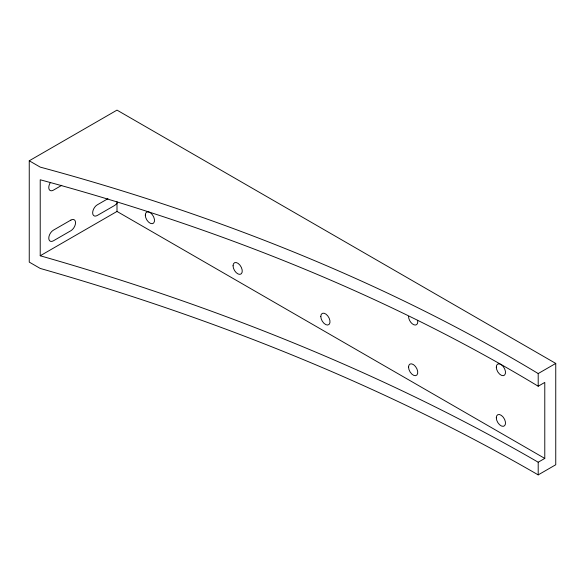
<?xml version="1.0" encoding="UTF-8"?>
<svg xmlns="http://www.w3.org/2000/svg" width="585" height="585" viewBox="0 0 585 585"><rect width="100%" height="100%" fill="white"/><g stroke="black" fill="none" stroke-linecap="round" stroke-linejoin="round"><path stroke-width="0.88" d="M117.11 203.317L114.806 205.364L97.256 215.492A6.515 3.759 -60 0 1 92.649 212.838A6.515 3.759 -60 0 1 97.256 204.852L107.94 198.688M29.25 160.78L117 110.119L555.75 363.424L555.75 464.753L538.2 474.881A1877.06 1083.712 0 0 0 40.219 268.435L29.25 262.102L29.25 160.78L40.219 167.113A1663.33 960.314 0 0 1 538.2 373.559L555.75 363.424M61.776 185.313L53.381 190.162A6.515 3.759 -60 0 1 49.125 189.335A6.515 3.759 -60 0 1 50.127 182.959M40.219 255.769L117 211.441L544.781 458.421L544.781 382.422L538.2 386.224A1663.33 960.314 0 0 0 40.219 179.778L40.219 255.769A1877.06 1083.712 0 0 1 538.2 462.216L544.781 458.421M538.2 373.559L538.2 386.224M538.2 462.216L538.2 474.881M117 201.737L117 211.441M417.61 320.287A6.515 3.759 60 0 1 413.756 324.719A6.515 3.759 60 0 1 408.549 316.434M70.931 220.055L53.381 230.183A6.515 3.759 -60 0 0 48.774 238.168A6.515 3.759 -60 0 0 53.381 240.823L70.931 230.695A6.515 3.759 -60 0 0 75.538 222.717A6.515 3.759 -60 0 0 70.931 220.055M496.299 367.183A6.515 3.759 60 0 0 503.275 375.687A6.515 3.759 60 0 0 503.144 366.407A6.515 3.759 60 0 0 496.299 367.183M145.299 215.112A6.515 3.759 60 0 0 152.21 223.711A6.515 3.759 60 0 0 152.21 214.498A6.515 3.759 60 0 0 145.299 215.112M233.049 265.773A6.515 3.759 60 0 0 239.96 274.372A6.515 3.759 60 0 0 239.96 265.159A6.515 3.759 60 0 0 233.049 265.773M320.799 316.441A6.515 3.759 60 0 0 327.71 325.033A6.515 3.759 60 0 0 327.71 315.82A6.515 3.759 60 0 0 320.799 316.441M408.549 367.102A6.515 3.759 60 0 0 415.46 375.694A6.515 3.759 60 0 0 415.46 366.481A6.515 3.759 60 0 0 408.549 367.102M496.299 417.763A6.515 3.759 60 0 0 503.21 426.355A6.515 3.759 60 0 0 503.21 417.142A6.515 3.759 60 0 0 496.299 417.763"/></g></svg>
